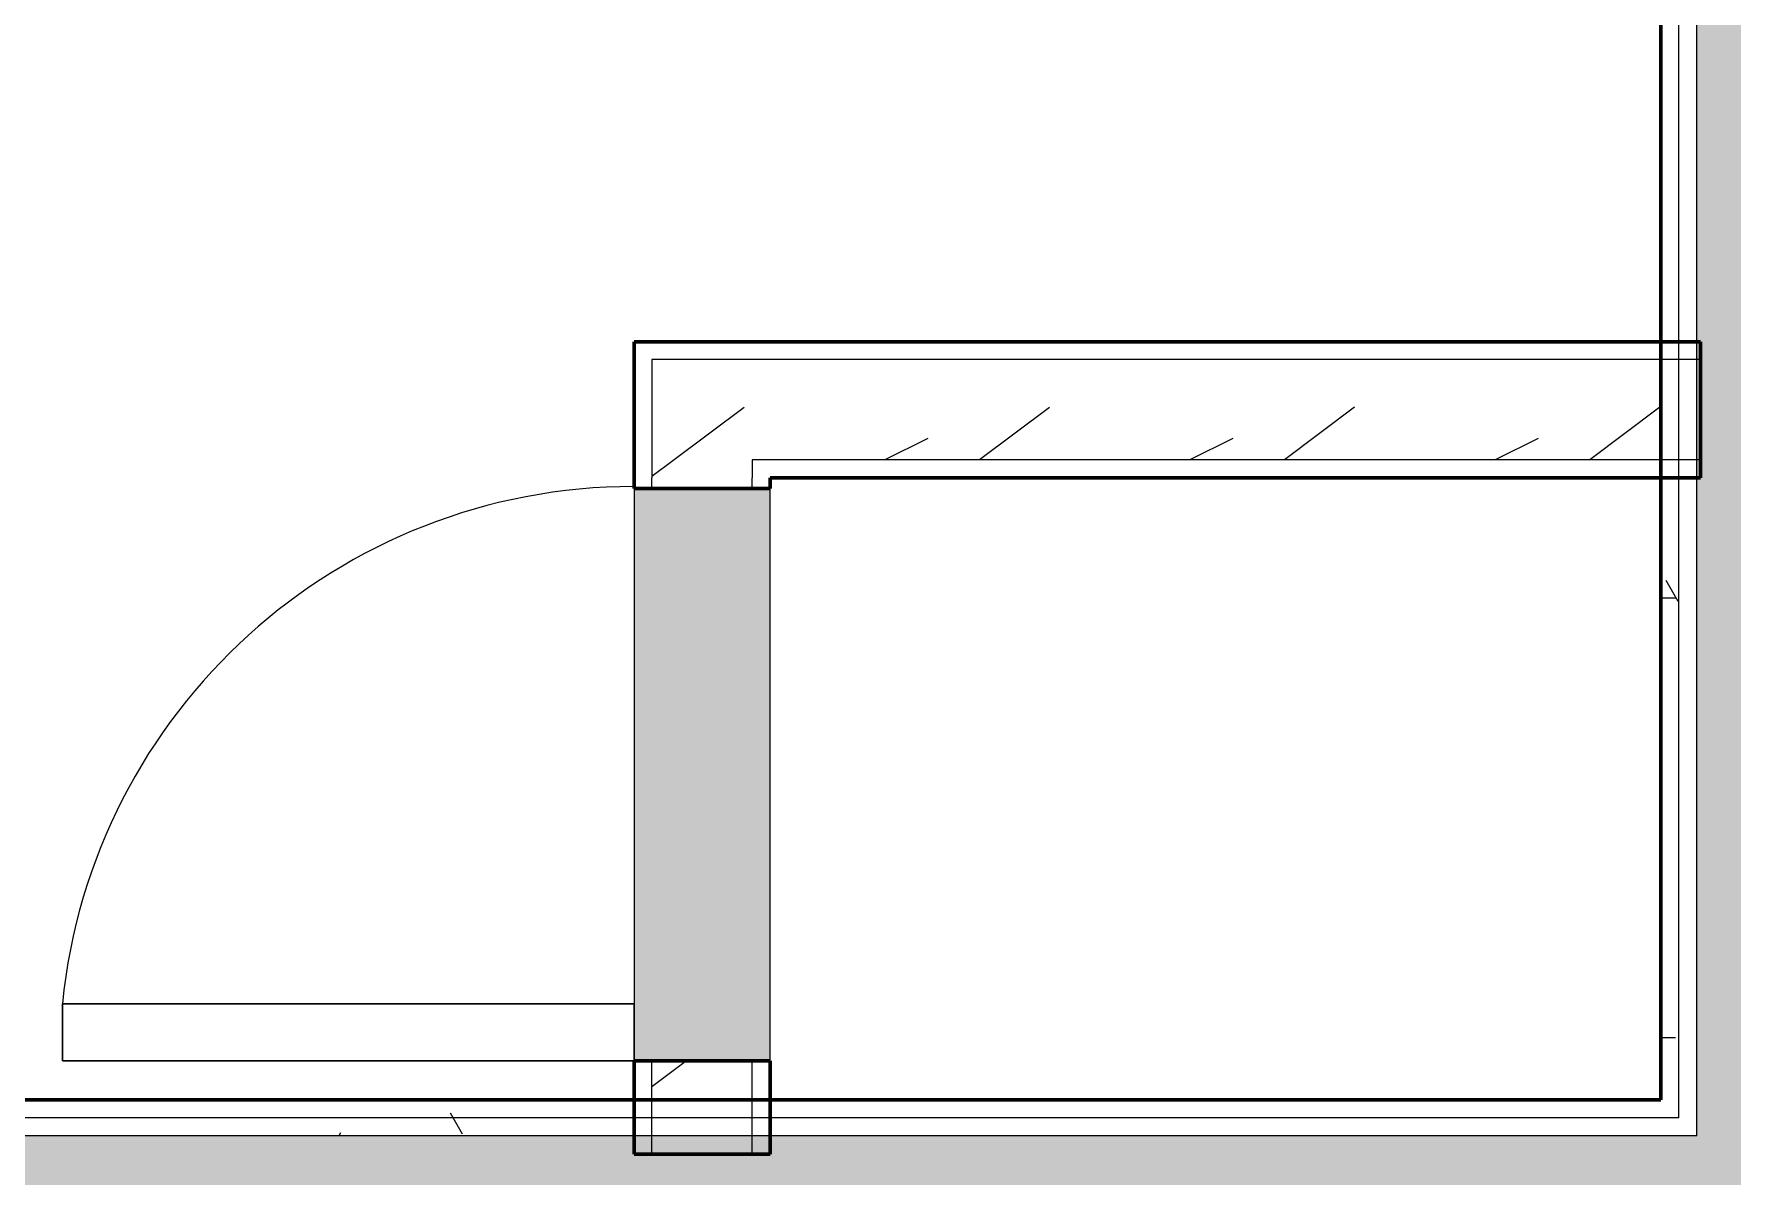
# Model space of a CAD drawing. Header units: inches. Extents: x -4061 to -1937, y 10959 to 12323.
# Drawn here: x -2995.4 to -2936, y 11720 to 11759.9 of the extents above; entities that cross this region are included whole.
import ezdxf

# ---------------------------------------------------------------- set-up
doc = ezdxf.new("R2010")
doc.units = ezdxf.units.IN
doc.header["$MEASUREMENT"] = 0
for name, color, linetype, lineweight in [('0-1', 7, 'Continuous', 5), ('0-2', 10, 'Continuous', 18), ('A-DOOR-1', 7, 'Continuous', 9), ('A-DOOR-2', 50, 'Continuous', 30), ('A-WALL', 113, 'Continuous', 18), ('A-WALL-1', 8, 'Continuous', 5), ('A-WALL-2', 250, 'Continuous', 60), ('A-WALL-3', 10, 'Continuous', 18), ('A-WALL-PATT-2', 55, 'Continuous', 9), ('A-WALL-PATT-6', 111, 'Continuous', 9), ('I-WALL-2', 2, 'Continuous', 60)]:
    doc.layers.add(name, color=color, linetype=linetype, lineweight=lineweight)
pattern_1 = [(216.87, (4.265, 10.662), (31.9871619, 21.32545714), [5.331, -47.981]), (206.565, (10.662, 7.464), (-10.662476, -10.6620098), [11.921, -11.921]), (198.435, (10.662, 2.132), (-21.32449365, -10.6625869), [6.744, -26.974])]
pattern_2 = [(0, (0, 0), (20.48, 5.12), [0.845, -14.515, 0.845, -14.515, -81.92]), (0, (0, 0), (20.48, 5.12), [-30.72, 0.845, -29.875, 0.845, -14.515, -35.84]), (0, (0, 0), (20.48, 5.12), [-76.8, 0.845, -9.395, 0.845, -24.755]), (120, (7.68, 2.56), (-14.67405, 15.1762003), [0.845, -14.515, 0.845, -14.515, -81.92]), (120, (7.68, 2.56), (-14.67405, 15.1762003), [-30.72, 0.845, -29.875, 0.845, -14.515, -35.84]), (120, (7.68, 2.56), (-14.67405, 15.1762003), [-76.8, 0.845, -9.395, 0.845, -24.755]), (240, (10.24, 12.8), (-5.80595, -20.2962003), [0.845, -14.515, 0.845, -14.515, -81.92]), (240, (10.24, 12.8), (-5.80595, -20.2962003), [-30.72, 0.845, -29.875, 0.845, -14.515, -35.84]), (240, (10.24, 12.8), (-5.80595, -20.2962003), [-76.8, 0.845, -9.395, 0.845, -24.755])]
pattern_3 = [(161.57, (0.32, 0.32), (-2.560496185, -0.000537386), [0, -18.214, 2.022, 0]), (18.43, (-0.32, 0.32), (-2.560496185, 0.000537386), [0, -18.214, 2.022, 0]), (108.43, (0.32, 0.32), (1.27922091, -6.400876726), [6.07, -14.166]), (71.57, (-0.32, 0.32), (1.27922091, 6.400876726), [6.07, -14.166])]

# ---------------------------------------------------------------- blocks, each defined once
blk = doc.blocks.new('Single-Flush - CLOSET-1720256-ENLARGED RCP - 1ST FLOOR PLAN - EAST')
at = {"layer": 'A-DOOR-1'}
blk.add_arc((10, -2.375), 20.067, 180, 264.27994, dxfattribs=at)
at = {"layer": 'A-DOOR-2'}
for p, q in [((8, -2.375), (8, -22.342)), ((10, -2.375), (8, -2.375)), ((10, -2.375), (10, -22.342)), ((10, -22.342), (8, -22.342))]:
    blk.add_line(p, q, dxfattribs=at)
blk = doc.blocks.new('CTR - 1st Phase - Unit Layouts_rvt-1-ENLARGED RCP - 1ST FLOOR PLAN - EAST')
at = {"layer": 'A-WALL-1'}
blk.add_hatch(color=256, dxfattribs=at).paths.add_polyline_path([(-2974.397, 11724), (-2969.647, 11724), (-2969.647, 11744), (-2974.397, 11744), (-2974.397, 11724.583)], flags=0)
at = {"layer": 'A-WALL-PATT-2'}
h = blk.add_hatch(dxfattribs=at)
h.set_pattern_fill('FP_2', color=256, style=0, pattern_type=2)
h.set_pattern_definition(pattern_1)
h.paths.add_polyline_path([(-2938.524, 11745), (-2938.524, 11748.5), (-2973.772, 11748.5), (-2973.772, 11745), (-2970.272, 11745)], flags=0)
h = blk.add_hatch(dxfattribs=at)
h.set_pattern_fill('FP_2', color=256, style=0, pattern_type=2)
h.set_pattern_definition(pattern_1)
h.paths.add_polyline_path([(-2972.312, 11722.639), (-2970.272, 11722.639), (-2970.272, 11724), (-2973.772, 11724), (-2973.772, 11722.639)], flags=0)
h.paths.add_polyline_path([(-2973.772, 11744), (-2970.272, 11744), (-2970.272, 11745), (-2973.772, 11745), (-2973.772, 11744.375)], flags=0)
at = {"layer": 'A-WALL-2'}
for p, q in [((-2974.397, 11749.125), (-2937.147, 11749.125)), ((-2974.397, 11748.5), (-2974.397, 11749.125)), ((-2937.147, 11749.125), (-2937.147, 11744.375)), ((-2974.397, 11744.375), (-2974.397, 11748.5)), ((-2974.397, 11744), (-2974.397, 11744.375)), ((-2937.147, 11744.375), (-2969.647, 11744.375)), ((-2969.647, 11744.375), (-2969.647, 11744)), ((-2969.647, 11744), (-2974.397, 11744)), ((-2974.397, 11720.739), (-2974.397, 11724)), ((-2974.397, 11724), (-2969.647, 11724)), ((-2969.647, 11724), (-2969.647, 11720.739)), ((-2969.647, 11720.739), (-2974.397, 11720.739))]:
    blk.add_line(p, q, dxfattribs=at)
at = {"layer": 'A-WALL-3'}
for p, q in [((-2937.147, 11748.5), (-2973.772, 11748.5)), ((-2973.772, 11748.5), (-2973.772, 11745)), ((-2973.772, 11745), (-2973.772, 11744.375)), ((-2937.147, 11745), (-2970.272, 11745)), ((-2970.272, 11745), (-2970.272, 11744.375)), ((-2973.772, 11744), (-2973.772, 11744.375)), ((-2970.272, 11744), (-2970.272, 11744.375)), ((-2974.397, 11744), (-2974.397, 11724)), ((-2969.647, 11724), (-2969.647, 11744)), ((-2973.772, 11720.739), (-2973.772, 11724)), ((-2970.272, 11720.739), (-2970.272, 11724))]:
    blk.add_line(p, q, dxfattribs=at)
at = {"layer": '0-2', "rotation": 269.999999999974}
blk.add_blockref('Single-Flush - CLOSET-1720256-ENLARGED RCP - 1ST FLOOR PLAN - EAST', (-2972.022, 11734), dxfattribs=at)

msp = doc.modelspace()

# ---------------------------------------------------------------- hatches: boundary and pattern name
at = {"layer": 'A-WALL-PATT-6'}
h = msp.add_hatch(dxfattribs=at)
h.set_pattern_fill('FP_1', color=256, style=0, pattern_type=2)
h.set_pattern_definition(pattern_2)
h.paths.add_polyline_path([(-2937.899, 11722.639), (-2937.899, 11913.489), (-2938.524, 11913.489), (-2938.524, 11722.639)], flags=0)
h.paths.add_polyline_path([(-2937.899, 11916.989), (-2937.899, 12080.689), (-2938.524, 12080.689), (-2938.524, 11978.614), (-2938.397, 11978.614), (-2938.397, 11954.614), (-2938.524, 11954.614), (-2938.524, 11916.989), (-2938.431, 11916.989)], flags=0)
h = msp.add_hatch(dxfattribs=at)
h.set_pattern_fill('FP_1', color=256, style=0, pattern_type=2)
h.set_pattern_definition(pattern_2)
h.paths.add_polyline_path([(-2937.899, 11722.014), (-2937.274, 11722.017), (-2937.274, 11913.489), (-2937.899, 11913.489), (-2937.899, 11722.126)], flags=0)
h.paths.add_polyline_path([(-2937.899, 11916.989), (-2937.274, 11916.989), (-2937.274, 12080.689), (-2937.899, 12080.689), (-2937.899, 11918.364)], flags=0)
h = msp.add_hatch(dxfattribs=at)
h.set_pattern_fill('FP_17', color=256, style=0, pattern_type=2)
h.set_pattern_definition(pattern_3)
h.paths.add_polyline_path([(-2937.274, 11721.389), (-2933.774, 11721.389), (-2933.774, 12080.689), (-2937.274, 12080.689), (-2937.274, 11722.014)], flags=0)
h = msp.add_hatch(dxfattribs=at)
h.set_pattern_fill('FP_1', color=256, style=0, pattern_type=2)
h.set_pattern_definition(pattern_2)
h.paths.add_polyline_path([(-2933.149, 11722.014), (-2862.397, 11722.014), (-2862.397, 11722.639), (-2933.149, 11722.639)], flags=0)
h.paths.add_polyline_path([(-3066.797, 11722.014), (-3066.797, 11722.639), (-3066.924, 11722.639), (-3066.924, 11722.014)], flags=0)
h.paths.add_polyline_path([(-2803.372, 11722.014), (-2803.372, 11722.113), (-2803.899, 11722.639), (-2803.997, 11722.639), (-2803.997, 11722.014)], flags=0)
h.paths.add_polyline_path([(-3008.397, 11722.014), (-2937.899, 11722.014), (-2937.899, 11722.639), (-3008.397, 11722.639), (-3008.397, 11722.299)], flags=0)
h = msp.add_hatch(dxfattribs=at)
h.set_pattern_fill('FP_1', color=256, style=0, pattern_type=2)
h.set_pattern_definition(pattern_2)
h.paths.add_polyline_path([(-2803.997, 11721.389), (-2803.372, 11721.393), (-2803.372, 11722.014), (-2933.774, 11722.014), (-2933.774, 11721.389), (-2829.068, 11721.389)], flags=0)
h.paths.add_polyline_path([(-3066.797, 11721.389), (-2937.274, 11721.389), (-2937.274, 11722.014), (-3008.397, 11722.014), (-3008.397, 11721.864), (-3066.797, 11721.864), (-3066.797, 11722.014), (-3066.924, 11722.014), (-3066.924, 11721.389)], flags=0)
h = msp.add_hatch(dxfattribs=at)
h.set_pattern_fill('FP_17', color=256, style=0, pattern_type=2)
h.set_pattern_definition(pattern_3)
h.paths.add_polyline_path([(-3068.174, 11717.889), (-2799.149, 11717.889), (-2799.149, 11721.389), (-2799.247, 11721.389), (-2799.247, 11720.739), (-2801.999, 11720.739), (-2802.649, 11721.389), (-3066.924, 11721.389), (-3066.924, 11720.739), (-3068.174, 11720.739), (-3068.174, 11718.495)], flags=0)

# ---------------------------------------------------------------- linework, layer by layer
at = {"layer": 'A-WALL'}
for p, q in [((-2937.899, 11722.014), (-2937.899, 12080.689)), ((-2937.274, 11721.389), (-2937.274, 12080.689)), ((-2937.899, 11722.014), (-3008.397, 11722.014)), ((-2937.274, 11721.389), (-3068.174, 11721.389))]:
    msp.add_line(p, q, dxfattribs=at)
at = {"layer": 'I-WALL-2'}
for p, q in [((-2938.524, 11722.639), (-2938.524, 11954.614)), ((-3008.397, 11722.639), (-2938.524, 11722.639))]:
    msp.add_line(p, q, dxfattribs=at)

# ---------------------------------------------------------------- block references
at = {"layer": '0-1'}
msp.add_blockref('CTR - 1st Phase - Unit Layouts_rvt-1-ENLARGED RCP - 1ST FLOOR PLAN - EAST', (0, 0), dxfattribs=at)

doc.saveas('drawing.dxf')
